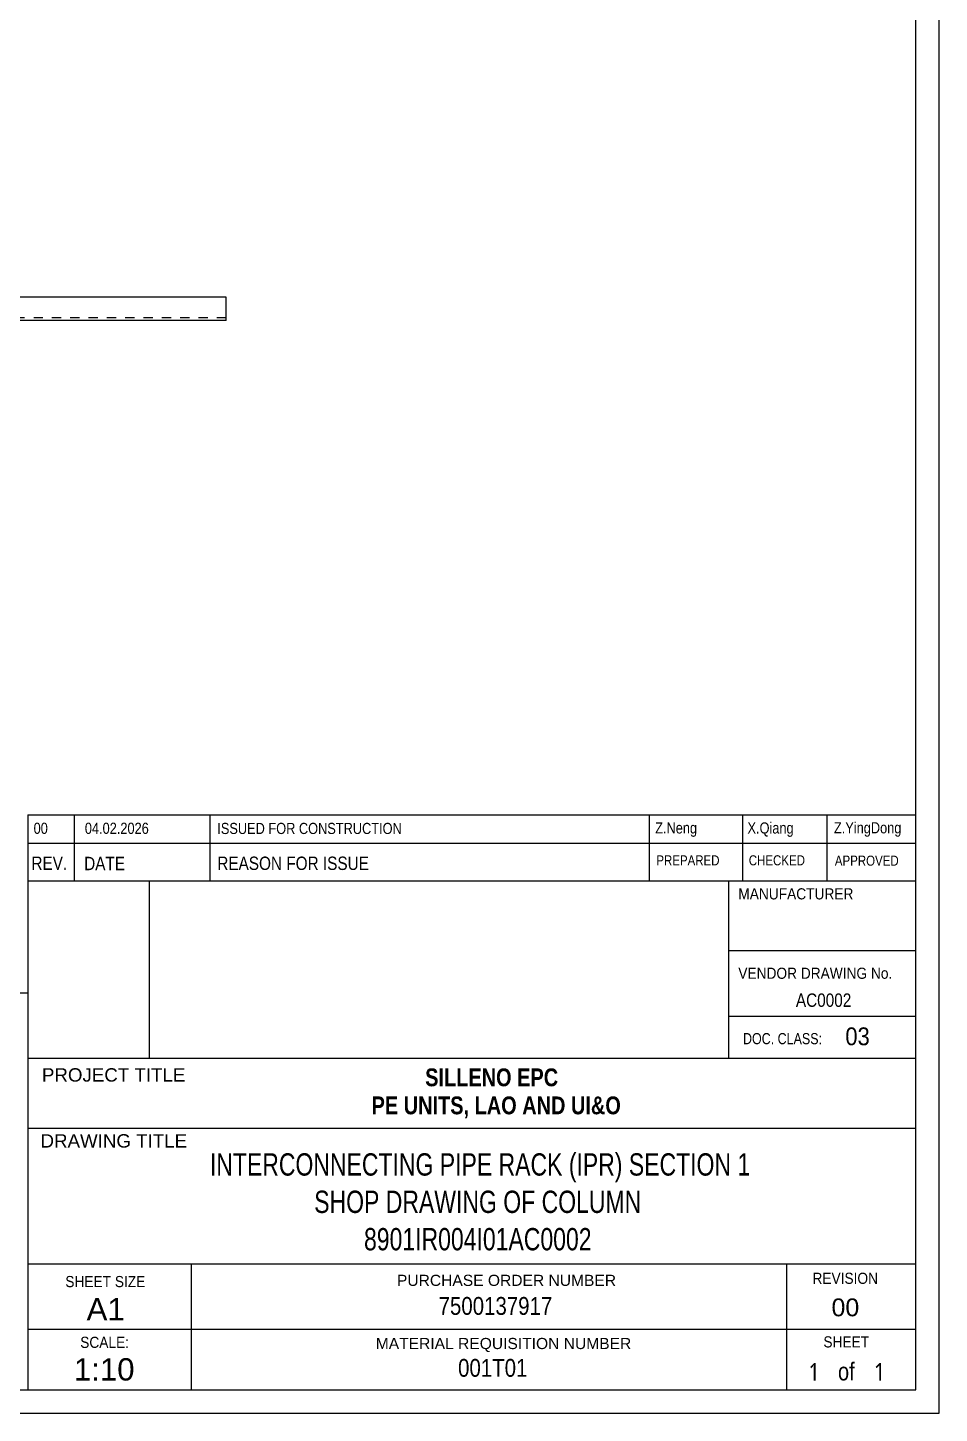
# Model space of a CAD drawing. Header units: millimetres. Extents: x -278 to 563, y -75 to 519.
# Drawn here: x 368.3 to 563.3, y -74.5 to 222.1 of the extents above; entities that cross this region are included whole.
import ezdxf

# ---------------------------------------------------------------- set-up
doc = ezdxf.new("R2010")
doc.units = ezdxf.units.MM
doc.linetypes.add('DXK_LINE_DOT2', pattern=[3.9198, 1.9599, -1.9599])
doc.styles.add('Arial', font='ARIAL.TTF', dxfattribs={"height": 0.2})
doc.styles.add('Arial Bold', font='ARIALBD.TTF', dxfattribs={"height": 0.2})
doc.styles.add('Arial Narrow', font='ARIALN.TTF', dxfattribs={"height": 0.2})
doc.styles.add('segoeuil', font='', dxfattribs={"height": 0.2})
doc.styles.get('segoeuil').set_extended_font_data('segoeuil')

# ---------------------------------------------------------------- blocks, each defined once
blk = doc.blocks.new('Unknown-43703786-1768')
at = {"color": 5, "linetype": 'Continuous'}
for p, q in [((563.35, -74.52), (563.35, 519.48)), ((558.35, -69.52), (558.35, 514.48)), ((-272.65, -69.52), (558.35, -69.52)), ((-277.65, -74.52), (563.35, -74.52))]:
    blk.add_line(p, q, dxfattribs=at)
blk = doc.blocks.new('Part-43703786-7508 - 7503')
at = {"color": 2, "linetype": 'Continuous'}
for p, q in [((410.74, 164.38), (330.24, 164.38)), ((410.74, 159.38), (410.74, 164.38)), ((410.74, 159.38), (330.24, 159.38))]:
    blk.add_line(p, q, dxfattribs=at)
at = {"color": 7, "linetype": 'DXK_LINE_DOT2'}
for p, q in [((330.24, 164.38), (330.24, 159.38)), ((410.74, 159.98), (330.24, 159.98))]:
    blk.add_line(p, q, dxfattribs=at)
blk = doc.blocks.new('0_TCM_4503_AIVD_AD_TITLE_BLOCK-43703786-45669')
at = {"color": 4, "linetype": 'Continuous'}
for q in [(368.35, -69.52), (558.35, 39.48)]:
    blk.add_line((368.35, 39.48), q, dxfattribs=at)
at = {"color": 7, "linetype": 'Continuous'}
for p, q in [((394.35, 1.48), (394.35, 39.48)), ((518.35, 1.48), (518.35, 39.48)), ((558.35, -69.52), (558.35, 39.48)), ((558.35, 24.48), (518.35, 24.48)), ((518.35, 10.48), (558.35, 10.48)), ((368.35, 1.48), (558.35, 1.48)), ((368.35, -13.52), (558.35, -13.52)), ((368.35, -42.52), (558.35, -42.52)), ((403.35, -69.52), (403.35, -42.52)), ((530.75, -69.52), (530.75, -42.52)), ((368.35, -56.52), (558.35, -56.52)), ((368.35, -69.52), (558.35, -69.52))]:
    blk.add_line(p, q, dxfattribs=at)
for s, height, style, width, p in [('MANUFACTURER', 2.3877, 'Arial', 0.88, (520.35, 35.48)), ('VENDOR DRAWING No.', 2.3877, 'Arial', 0.88, (520.35, 18.48)), ('DOC. CLASS:', 2.3877, 'Arial', 0.8, (521.35, 4.48)), ('SILLENO EPC', 3.8177, 'Arial Bold', 0.8, (453.35, -4.52)), ('PE UNITS, LAO AND UI&O', 3.8177, 'Arial Bold', 0.8, (441.88, -10.52)), ('REVISION', 2.388, 'Arial', 0.88, (536.21, -46.82)), ('SHEET SIZE', 2.388, 'Arial', 0.88, (376.35, -47.52)), ('SCALE:', 2.388, 'Arial', 0.88, (379.54, -60.53)), ('SHEET', 2.388, 'Arial', 0.88, (538.55, -60.43)), ('1', 3.73, 'segoeuil', 0.88, (535.35, -67.52)), ('of', 3.82, 'Arial', 0.8, (541.68, -67.49)), ('1', 3.73, 'segoeuil', 0.88, (549.35, -67.52))]:
    blk.add_text(s, height=height, dxfattribs=dict(at, style=style, width=width)).set_placement(p)
at = {"color": 3, "linetype": 'Continuous', "style": 'Arial Narrow'}
blk.add_text('AC0002', height=2.863, dxfattribs=at).set_placement((532.67, 12.48))
at = {"color": 1, "linetype": 'Continuous', "style": 'Arial', "width": 0.88}
blk.add_text('03', height=3.82, dxfattribs=at).set_placement((543.25, 4.26))
at = {"color": 7, "linetype": 'Continuous', "style": 'Arial'}
for s, height, p in [('PROJECT TITLE', 2.8652, (371.35, -3.52)), ('DRAWING TITLE', 2.8652, (371.05, -17.64)), ('PURCHASE ORDER NUMBER', 2.3877, (447.31, -47.26)), ('A1', 4.775, (380.91, -54.63)), ('00', 3.82, (540.29, -53.76)), ('MATERIAL REQUISITION NUMBER', 2.3877, (442.78, -60.78))]:
    blk.add_text(s, height=height, dxfattribs=at).set_placement(p)
at = {"color": 2, "style": 'Arial Narrow', "width": 0.9}
blk.add_text('INTERCONNECTING PIPE RACK (IPR) SECTION 1', height=4.7721, dxfattribs=at).set_placement((407.29, -23.64))
at = {"color": 2, "linetype": 'Continuous', "style": 'Arial Narrow', "width": 0.9}
for s, p in [('SHOP DRAWING OF COLUMN', (429.61, -31.64)), ('8901IR004I01AC0002', (440.26, -39.64))]:
    blk.add_text(s, height=4.7721, dxfattribs=at).set_placement(p)
at = {"color": 3, "style": 'Arial Narrow'}
for s, p in [('7500137917', (456.22, -53.45)), ('001T01', (460.39, -66.71))]:
    blk.add_text(s, height=3.818, dxfattribs=at).set_placement(p)
at = {"color": 7, "style": 'Arial'}
blk.add_text('1:10', height=4.775, dxfattribs=at).set_placement((378.18, -67.51))
blk = doc.blocks.new('0_TCM_4503_AIVD_AD_NOTE_BLOCK-43703786-45670')
at = {"color": 4, "linetype": 'Continuous'}
blk.add_line((253.35, 15.48), (368.35, 15.48), dxfattribs=at)
blk = doc.blocks.new('0_TCM_4503_AIVD_AD_REVISION_BLOCK-43703786-45671')
at = {"color": 7, "linetype": 'Continuous'}
for p, q in [((368.35, 53.55), (558.35, 53.55)), ((368.35, 53.55), (368.35, 47.55)), ((378.35, 47.55), (378.35, 53.55)), ((407.35, 47.55), (407.35, 53.55)), ((501.36, 47.54), (501.36, 53.54)), ((521.35, 47.55), (521.35, 53.55)), ((539.35, 47.55), (539.35, 53.55)), ((368.35, 47.55), (558.35, 47.55)), ((368.35, 47.51), (558.35, 47.51)), ((368.35, 47.51), (368.35, 39.48)), ((378.35, 39.51), (378.35, 47.51)), ((407.35, 39.51), (407.35, 47.51)), ((501.36, 39.5), (501.36, 47.5)), ((521.34, 39.51), (521.34, 47.51)), ((539.35, 39.51), (539.35, 47.51)), ((368.35, 39.48), (558.35, 39.48))]:
    blk.add_line(p, q, dxfattribs=at)
at = {"color": 7, "style": 'Arial Narrow'}
for s, height, p in [('00', 2.386, (369.57, 49.51)), ('04.02.2026', 2.386, (380.53, 49.51)), ('ISSUED FOR CONSTRUCTION', 2.3861, (408.87, 49.48)), ('Z.Neng', 2.386, (502.56, 49.59)), ('X.Qiang', 2.386, (522.31, 49.58))]:
    blk.add_text(s, height=height, dxfattribs=at).set_placement(p)
at = {"color": 7, "linetype": 'Continuous', "style": 'Arial Narrow'}
for s, height, p in [('Z.YingDong', 2.386, (540.81, 49.62)), ('REV.', 2.863, (369.1, 41.8)), ('DATE', 2.863, (380.39, 41.74)), ('REASON FOR ISSUE', 2.8633, (408.87, 41.78)), ('PREPARED', 2.147, (502.8, 42.76)), ('CHECKED', 2.147, (522.59, 42.78)), ('APPROVED', 2.147, (541, 42.7))]:
    blk.add_text(s, height=height, dxfattribs=at).set_placement(p)

msp = doc.modelspace()

# ---------------------------------------------------------------- block references
for name in ['Unknown-43703786-1768', 'Part-43703786-7508 - 7503', '0_TCM_4503_AIVD_AD_REVISION_BLOCK-43703786-45671', '0_TCM_4503_AIVD_AD_TITLE_BLOCK-43703786-45669', '0_TCM_4503_AIVD_AD_NOTE_BLOCK-43703786-45670']:
    msp.add_blockref(name, (0, 0))

doc.saveas('drawing.dxf')
